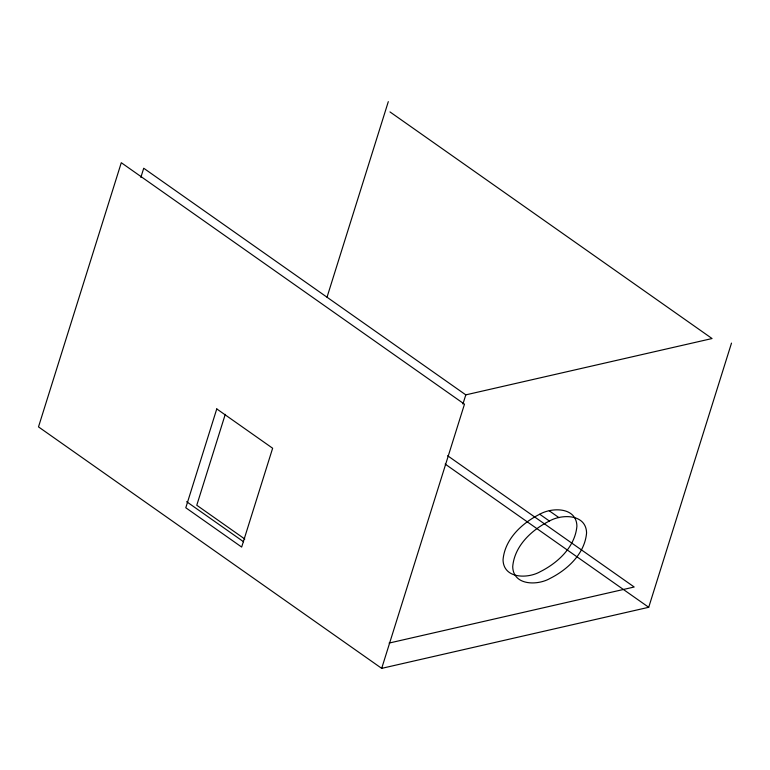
<?xml version="1.0" encoding="UTF-8"?>
<svg xmlns="http://www.w3.org/2000/svg" width="770" height="770" viewBox="0 0 770 770"><rect width="100%" height="100%" fill="white"/><g stroke="black" fill="none" stroke-linecap="round" stroke-linejoin="round"><path stroke-width="1.16" d="M140.852 177.408L143.72 168.245L465.802 394.866L712.067 338.54L389.986 111.929M225.254 414.356L196.774 505.245L244.802 539.038M327.019 297.201L388.311 101.64M462.924 404.029L465.802 394.866M381.689 668.36L464.483 404.183L121.285 162.711L38.5 426.888L381.689 668.36L648.715 607.289L731.5 343.112M539.731 514.235C522.012 523.119 504.812 539.038 503.041 559.838C503.474 578.847 527.691 578.886 540.222 571.706C557.932 562.822 575.142 546.902 576.913 526.103C576.48 507.093 552.263 507.055 539.731 514.235L549.395 521.03C561.927 513.86 586.153 513.898 586.576 532.907C584.815 553.707 567.606 569.627 549.896 578.511C537.364 585.691 513.138 585.643 512.714 566.643C514.476 545.843 531.685 529.924 549.395 521.03M389.11 643.066L634.201 587.01L447.63 455.734M549.299 510.847L558.962 517.642M445.156 464.069L648.715 607.289M186.638 501.694L243.59 541.772M216.765 408.918L185.791 507.757L241.665 547.066L272.638 448.236L216.765 408.918"/></g></svg>
